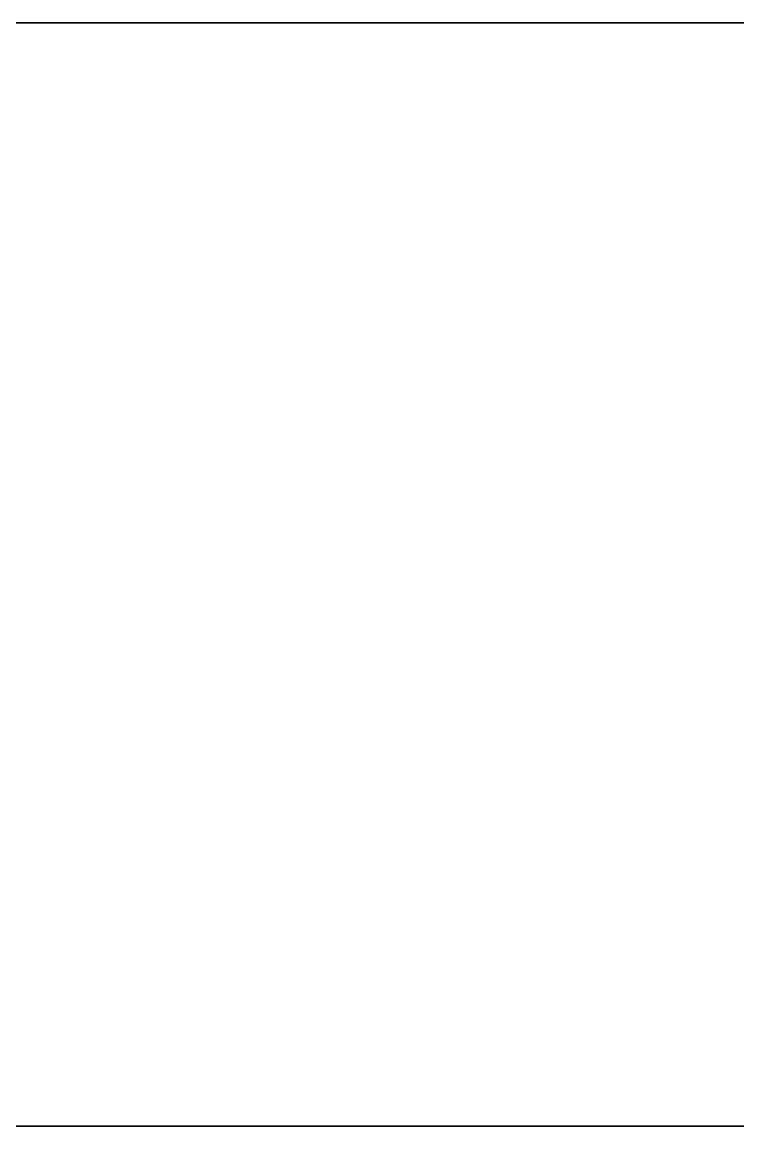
# Model space of a CAD drawing. Extents: x 9357 to 21428, y 9501 to 100038.
# Drawn here: x 10664.2 to 10795.9, y 10300 to 10503.2 of the extents above; entities that cross this region are included whole.
import ezdxf
from ezdxf.enums import TextEntityAlignment as Align

# ---------------------------------------------------------------- set-up
doc = ezdxf.new("R2010")
doc.units = 0
doc.header["$LTSCALE"] = 1.25
doc.header["$MEASUREMENT"] = 0
doc.layers.get('0').update_dxf_attribs({"linetype": 'CONTINUOUS'})
doc.layers.add('MARGEN', color=7, linetype='CONTINUOUS')
doc.layers.add('MTEXT', color=7, linetype='CONTINUOUS')
doc.styles.add('ROMAND', font='romand.shx')

# ---------------------------------------------------------------- blocks, each defined once
blk = doc.blocks.new('mar1a')
at = {"layer": 'MARGEN', "const_width": 0.001}
blk.add_lwpolyline([(0, 1), (1, 1), (1, 0), (0, 0)], close=True, dxfattribs=at)
at = {"layer": 'MARGEN', "style": 'ROMAND', "width": 0.7, "flags": 4}
for tag, height, p in [('TITULO', 0.0065, (0.86745, 0.03284)), ('TITULO', 0.0065, (0.86745, 0.02393)), ('NUMERO', 0.01115, (0.97431, 0.01271)), ('TITULO', 0.0065, (0.86745, 0.01497)), ('CAJON', 0.00446, (0.97523, 0.0016))]:
    blk.add_attdef(tag, text='', height=height, dxfattribs=at).set_placement(p, align=Align.CENTER)
at = {"layer": 'MTEXT', "style": 'ROMAND', "width": 0.7, "flags": 4}
for tag, p, height in [('ESCALA', (0.74285, 0.07125), 0.004), ('DISENO', (0.74342, 0.03808), 0.004), ('FECHA', (0.95039, 0.03309), 0.0035), ('REVISO', (0.73747, 0.02104), 0.004), ('ARCHIVO', (0.83686, 0.00225), 0.004)]:
    blk.add_attdef(tag, p, '', height=height, dxfattribs=at)
at = {"layer": 'MTEXT', "style": 'ROMAND', "width": 0.7}
for tag, p in [('COTAS', (0.74365, 0.05435)), ('NOMBRE', (0.74311, 0.0033))]:
    blk.add_attdef(tag, p, '', height=0.004, dxfattribs=at)

msp = doc.modelspace()

# ---------------------------------------------------------------- block references
at = {"color": 2, "xscale": 266, "yscale": 203, "zscale": 266}
msp.add_blockref('mar1a', (10660.81, 10300.11), dxfattribs=at)

doc.saveas('drawing.dxf')
